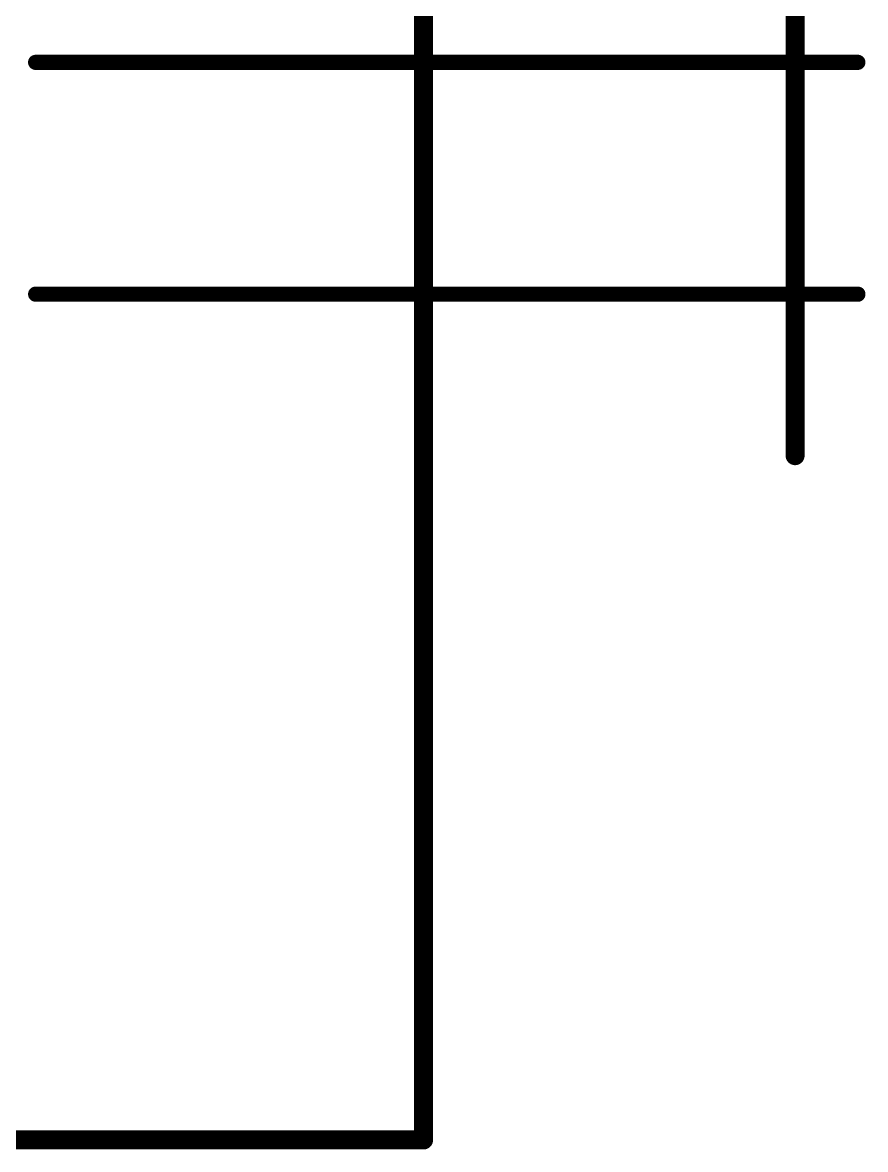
# Model space of a CAD drawing. Extents: x -28 to 79, y -27 to 67.
# Drawn here: x 16.33 to 27.61, y -15.63 to -0.56 of the extents above; entities that cross this region are included whole.
import ezdxf

# ---------------------------------------------------------------- set-up
doc = ezdxf.new("R2010")
doc.units = 0
doc.layers.add('51', color=53, linetype='CONTINUOUS')

msp = doc.modelspace()

# ---------------------------------------------------------------- linework, layer by layer
at = {"layer": '51'}
for points, const_width in [([(26.67, 62.23), (26.67, -6.35)], 0.254), ([(21.7, -15.5), (21.7, 0)], 0.254), ([(16.51, -1.09), (27.51, -1.09)], 0.2032), ([(16.51, -4.19), (27.51, -4.19)], 0.2032), ([(9.5, -15.5), (21.7, -15.5)], 0.254)]:
    msp.add_lwpolyline(points, dxfattribs=dict(at, const_width=const_width))
for points, const_width in [([(16.51, -1.0392, 1), (16.51, -1.1408)], 0.1016), ([(27.51, -1.1408, 1), (27.51, -1.0392)], 0.1016), ([(16.51, -4.1392, 1), (16.51, -4.2408)], 0.1016), ([(27.51, -4.2408, 1), (27.51, -4.1392)], 0.1016), ([(26.6065, -6.35, 1), (26.7335, -6.35)], 0.127), ([(21.6365, -15.5, 1), (21.7635, -15.5)], 0.127), ([(21.7, -15.5635, 1), (21.7, -15.4365)], 0.127)]:
    msp.add_lwpolyline(points, format="xyb", dxfattribs=dict(at, const_width=const_width))

doc.saveas('drawing.dxf')
